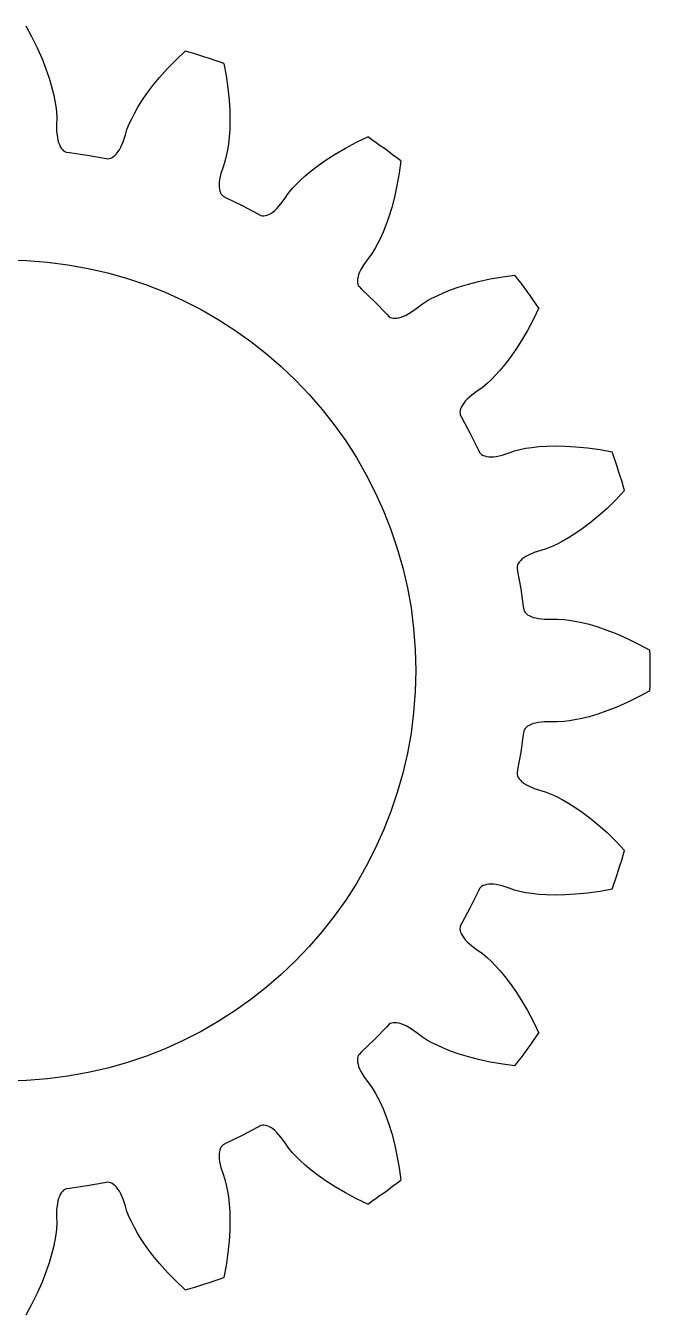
# Model space of a CAD drawing. Extents: x -5.5 to 5.5, y -5.5 to 5.5.
# Drawn here: x 0.17 to 5.5, y -5.5 to 5.5 of the extents above; entities that cross this region are included whole.
import ezdxf

# ---------------------------------------------------------------- set-up
doc = ezdxf.new("R2010")
doc.units = 0

msp = doc.modelspace()

# ---------------------------------------------------------------- linework, layer by layer
msp.add_circle((0, 0), 3.5)
msp.add_circle((0, 0), 3.5)
at = {"layer": 'layer0'}
for p, q in [((0.174, 5.497), (0.223, 5.405)), ((0.223, 5.405), (0.271, 5.308)), ((0.271, 5.308), (0.312, 5.216)), ((1.458, 5.21), (1.534, 5.282)), ((0.312, 5.216), (0.345, 5.131)), ((1.382, 5.132), (1.458, 5.21)), ((1.864, 5.175), (1.883, 5.072)), ((0.345, 5.131), (0.372, 5.052)), ((1.315, 5.057), (1.382, 5.132)), ((1.883, 5.072), (1.898, 4.964)), ((0.372, 5.052), (0.394, 4.98)), ((0.394, 4.98), (0.41, 4.916)), ((1.207, 4.92), (1.258, 4.987)), ((1.258, 4.987), (1.315, 5.057)), ((1.898, 4.964), (1.908, 4.864)), ((0.41, 4.916), (0.422, 4.857)), ((0.422, 4.857), (0.43, 4.808)), ((1.13, 4.802), (1.164, 4.858)), ((1.164, 4.858), (1.207, 4.92)), ((1.908, 4.864), (1.914, 4.774)), ((0.43, 4.808), (0.435, 4.767)), ((0.435, 4.767), (0.439, 4.707)), ((1.077, 4.705), (1.1, 4.75)), ((1.1, 4.75), (1.13, 4.802)), ((1.914, 4.774), (1.915, 4.69)), ((0.439, 4.707), (0.437, 4.66)), ((0.437, 4.66), (0.437, 4.599)), ((1.037, 4.612), (1.059, 4.668)), ((1.059, 4.668), (1.077, 4.705)), ((1.915, 4.69), (1.913, 4.614)), ((0.437, 4.599), (0.443, 4.546)), ((0.443, 4.546), (0.448, 4.523)), ((0.448, 4.523), (0.453, 4.502)), ((0.984, 4.461), (1.005, 4.509)), ((1.005, 4.509), (1.024, 4.567)), ((1.024, 4.567), (1.037, 4.612)), ((1.909, 4.549), (1.902, 4.489)), ((1.913, 4.614), (1.909, 4.549)), ((2.996, 4.504), (3.091, 4.549)), ((0.453, 4.502), (0.46, 4.484)), ((0.46, 4.484), (0.468, 4.467)), ((0.468, 4.467), (0.476, 4.453)), ((0.476, 4.453), (0.486, 4.442)), ((0.486, 4.442), (0.495, 4.432)), ((0.495, 4.432), (0.506, 4.425)), ((0.506, 4.425), (0.517, 4.421)), ((0.517, 4.421), (0.546, 4.416)), ((0.546, 4.416), (0.696, 4.395)), ((0.936, 4.393), (0.948, 4.406)), ((0.948, 4.406), (0.96, 4.422)), ((0.96, 4.422), (0.972, 4.44)), ((0.972, 4.44), (0.984, 4.461)), ((1.887, 4.399), (1.872, 4.341)), ((1.895, 4.439), (1.887, 4.399)), ((1.902, 4.489), (1.895, 4.439)), ((2.737, 4.354), (2.814, 4.403)), ((2.814, 4.403), (2.9, 4.454)), ((2.9, 4.454), (2.996, 4.504)), ((0.696, 4.395), (0.845, 4.369)), ((0.845, 4.369), (0.874, 4.364)), ((0.874, 4.364), (0.886, 4.365)), ((0.886, 4.365), (0.898, 4.368)), ((0.898, 4.368), (0.911, 4.374)), ((0.911, 4.374), (0.923, 4.383)), ((0.923, 4.383), (0.936, 4.393)), ((1.856, 4.296), (1.837, 4.238)), ((1.872, 4.341), (1.856, 4.296)), ((2.609, 4.26), (2.669, 4.306)), ((2.669, 4.306), (2.737, 4.354)), ((3.372, 4.345), (3.358, 4.242)), ((1.826, 4.187), (1.823, 4.163)), ((1.837, 4.238), (1.826, 4.187)), ((2.514, 4.178), (2.558, 4.218)), ((2.558, 4.218), (2.609, 4.26)), ((3.358, 4.242), (3.339, 4.135)), ((1.823, 4.163), (1.822, 4.142)), ((1.822, 4.142), (1.823, 4.122)), ((1.823, 4.122), (1.825, 4.104)), ((1.825, 4.104), (1.829, 4.088)), ((1.829, 4.088), (1.834, 4.074)), ((1.834, 4.074), (1.841, 4.062)), ((2.411, 4.066), (2.45, 4.112)), ((2.45, 4.112), (2.478, 4.142)), ((2.478, 4.142), (2.514, 4.178)), ((3.339, 4.135), (3.318, 4.036)), ((1.841, 4.062), (1.849, 4.052)), ((1.849, 4.052), (1.858, 4.045)), ((1.858, 4.045), (1.884, 4.031)), ((1.884, 4.031), (2.02, 3.965)), ((2.02, 3.965), (2.154, 3.894)), ((2.314, 3.938), (2.349, 3.978)), ((2.349, 3.978), (2.385, 4.027)), ((2.385, 4.027), (2.411, 4.066)), ((3.318, 4.036), (3.295, 3.949)), ((2.154, 3.894), (2.18, 3.88)), ((2.18, 3.88), (2.192, 3.878)), ((2.192, 3.878), (2.204, 3.877)), ((2.204, 3.877), (2.218, 3.879)), ((2.218, 3.879), (2.232, 3.883)), ((2.232, 3.883), (2.247, 3.889)), ((2.247, 3.889), (2.263, 3.898)), ((2.263, 3.898), (2.28, 3.909)), ((2.28, 3.909), (2.297, 3.922)), ((2.297, 3.922), (2.314, 3.938)), ((3.271, 3.869), (3.245, 3.797)), ((3.295, 3.949), (3.271, 3.869)), ((3.245, 3.797), (3.221, 3.737)), ((3.174, 3.637), (3.154, 3.6)), ((3.196, 3.682), (3.174, 3.637)), ((3.221, 3.737), (3.196, 3.682)), ((3.122, 3.55), (3.093, 3.513)), ((3.154, 3.6), (3.122, 3.55)), ((3.031, 3.418), (3.021, 3.396)), ((3.057, 3.463), (3.031, 3.418)), ((3.093, 3.513), (3.057, 3.463)), ((3.004, 3.339), (3.003, 3.323)), ((3.003, 3.323), (3.004, 3.308)), ((3.008, 3.357), (3.004, 3.339)), ((3.004, 3.308), (3.006, 3.295)), ((3.013, 3.376), (3.008, 3.357)), ((3.021, 3.396), (3.013, 3.376)), ((3.949, 3.295), (4.036, 3.318)), ((4.036, 3.318), (4.135, 3.339)), ((4.135, 3.339), (4.242, 3.358)), ((4.242, 3.358), (4.345, 3.372)), ((3.006, 3.295), (3.01, 3.283)), ((3.01, 3.283), (3.017, 3.273)), ((3.017, 3.273), (3.038, 3.252)), ((3.038, 3.252), (3.147, 3.147)), ((3.637, 3.174), (3.682, 3.196)), ((3.682, 3.196), (3.737, 3.221)), ((3.737, 3.221), (3.797, 3.245)), ((3.797, 3.245), (3.869, 3.271)), ((3.869, 3.271), (3.949, 3.295)), ((3.147, 3.147), (3.252, 3.038)), ((3.463, 3.057), (3.513, 3.093)), ((3.513, 3.093), (3.55, 3.122)), ((3.55, 3.122), (3.6, 3.154)), ((3.6, 3.154), (3.637, 3.174)), ((4.549, 3.091), (4.504, 2.996)), ((3.252, 3.038), (3.273, 3.017)), ((3.273, 3.017), (3.283, 3.01)), ((3.283, 3.01), (3.295, 3.006)), ((3.295, 3.006), (3.308, 3.004)), ((3.308, 3.004), (3.323, 3.003)), ((3.323, 3.003), (3.339, 3.004)), ((3.339, 3.004), (3.357, 3.008)), ((3.357, 3.008), (3.376, 3.013)), ((3.376, 3.013), (3.396, 3.021)), ((3.396, 3.021), (3.418, 3.031)), ((3.418, 3.031), (3.463, 3.057)), ((4.504, 2.996), (4.454, 2.9)), ((4.454, 2.9), (4.403, 2.814)), ((4.403, 2.814), (4.354, 2.737)), ((4.306, 2.669), (4.26, 2.609)), ((4.354, 2.737), (4.306, 2.669)), ((4.218, 2.558), (4.178, 2.514)), ((4.26, 2.609), (4.218, 2.558)), ((4.112, 2.45), (4.066, 2.411)), ((4.142, 2.478), (4.112, 2.45)), ((4.178, 2.514), (4.142, 2.478)), ((3.938, 2.314), (3.922, 2.297)), ((3.978, 2.349), (3.938, 2.314)), ((4.027, 2.385), (3.978, 2.349)), ((4.066, 2.411), (4.027, 2.385)), ((3.879, 2.218), (3.877, 2.204)), ((3.877, 2.204), (3.878, 2.192)), ((3.883, 2.232), (3.879, 2.218)), ((3.889, 2.247), (3.883, 2.232)), ((3.898, 2.263), (3.889, 2.247)), ((3.909, 2.28), (3.898, 2.263)), ((3.922, 2.297), (3.909, 2.28)), ((3.878, 2.192), (3.88, 2.18)), ((3.88, 2.18), (3.894, 2.154)), ((3.894, 2.154), (3.965, 2.02)), ((3.965, 2.02), (4.031, 1.884)), ((4.031, 1.884), (4.045, 1.858)), ((4.296, 1.856), (4.341, 1.872)), ((4.341, 1.872), (4.399, 1.887)), ((4.399, 1.887), (4.439, 1.895)), ((4.439, 1.895), (4.489, 1.902)), ((4.489, 1.902), (4.549, 1.909)), ((4.549, 1.909), (4.614, 1.913)), ((4.614, 1.913), (4.69, 1.915)), ((4.69, 1.915), (4.774, 1.914)), ((4.774, 1.914), (4.864, 1.908)), ((4.864, 1.908), (4.964, 1.898)), ((4.964, 1.898), (5.072, 1.883)), ((5.072, 1.883), (5.175, 1.864)), ((4.045, 1.858), (4.052, 1.849)), ((4.052, 1.849), (4.062, 1.841)), ((4.062, 1.841), (4.074, 1.834)), ((4.074, 1.834), (4.088, 1.829)), ((4.088, 1.829), (4.104, 1.825)), ((4.104, 1.825), (4.122, 1.823)), ((4.122, 1.823), (4.142, 1.822)), ((4.142, 1.822), (4.163, 1.823)), ((4.163, 1.823), (4.187, 1.826)), ((4.187, 1.826), (4.238, 1.837)), ((4.238, 1.837), (4.296, 1.856)), ((5.21, 1.458), (5.132, 1.382)), ((5.282, 1.534), (5.21, 1.458)), ((5.132, 1.382), (5.057, 1.315)), ((4.987, 1.258), (4.92, 1.207)), ((5.057, 1.315), (4.987, 1.258)), ((4.75, 1.1), (4.705, 1.077)), ((4.802, 1.13), (4.75, 1.1)), ((4.858, 1.164), (4.802, 1.13)), ((4.92, 1.207), (4.858, 1.164)), ((4.509, 1.005), (4.461, 0.984)), ((4.567, 1.024), (4.509, 1.005)), ((4.612, 1.037), (4.567, 1.024)), ((4.668, 1.059), (4.612, 1.037)), ((4.705, 1.077), (4.668, 1.059)), ((4.365, 0.886), (4.364, 0.874)), ((4.368, 0.898), (4.365, 0.886)), ((4.374, 0.911), (4.368, 0.898)), ((4.383, 0.923), (4.374, 0.911)), ((4.393, 0.936), (4.383, 0.923)), ((4.406, 0.948), (4.393, 0.936)), ((4.422, 0.96), (4.406, 0.948)), ((4.44, 0.972), (4.422, 0.96)), ((4.461, 0.984), (4.44, 0.972)), ((4.364, 0.874), (4.369, 0.845)), ((4.369, 0.845), (4.395, 0.696)), ((4.395, 0.696), (4.416, 0.546)), ((4.416, 0.546), (4.421, 0.517)), ((4.421, 0.517), (4.425, 0.506)), ((4.425, 0.506), (4.432, 0.495)), ((4.432, 0.495), (4.442, 0.486)), ((4.442, 0.486), (4.453, 0.476)), ((4.453, 0.476), (4.467, 0.468)), ((4.467, 0.468), (4.484, 0.46)), ((4.484, 0.46), (4.502, 0.453)), ((4.502, 0.453), (4.523, 0.448)), ((4.523, 0.448), (4.546, 0.443)), ((4.546, 0.443), (4.599, 0.437)), ((4.599, 0.437), (4.66, 0.437)), ((4.66, 0.437), (4.707, 0.439)), ((4.707, 0.439), (4.767, 0.435)), ((4.767, 0.435), (4.808, 0.43)), ((4.808, 0.43), (4.857, 0.422)), ((4.857, 0.422), (4.916, 0.41)), ((4.916, 0.41), (4.98, 0.394)), ((4.98, 0.394), (5.052, 0.372)), ((5.052, 0.372), (5.131, 0.345)), ((5.131, 0.345), (5.216, 0.312)), ((5.216, 0.312), (5.308, 0.271)), ((5.308, 0.271), (5.405, 0.223)), ((5.405, 0.223), (5.497, 0.174)), ((5.497, -0.174), (5.405, -0.223)), ((5.216, -0.312), (5.131, -0.345)), ((5.308, -0.271), (5.216, -0.312)), ((5.405, -0.223), (5.308, -0.271)), ((4.599, -0.437), (4.546, -0.443)), ((4.66, -0.437), (4.599, -0.437)), ((4.707, -0.439), (4.66, -0.437)), ((4.767, -0.435), (4.707, -0.439)), ((4.808, -0.43), (4.767, -0.435)), ((4.857, -0.422), (4.808, -0.43)), ((4.916, -0.41), (4.857, -0.422)), ((4.98, -0.394), (4.916, -0.41)), ((5.052, -0.372), (4.98, -0.394)), ((5.131, -0.345), (5.052, -0.372)), ((4.416, -0.546), (4.395, -0.696)), ((4.421, -0.517), (4.416, -0.546)), ((4.425, -0.506), (4.421, -0.517)), ((4.432, -0.495), (4.425, -0.506)), ((4.442, -0.486), (4.432, -0.495)), ((4.453, -0.476), (4.442, -0.486)), ((4.467, -0.468), (4.453, -0.476)), ((4.484, -0.46), (4.467, -0.468)), ((4.502, -0.453), (4.484, -0.46)), ((4.523, -0.448), (4.502, -0.453)), ((4.546, -0.443), (4.523, -0.448)), ((4.395, -0.696), (4.369, -0.845)), ((4.369, -0.845), (4.364, -0.874)), ((4.364, -0.874), (4.365, -0.886)), ((4.365, -0.886), (4.368, -0.898)), ((4.368, -0.898), (4.374, -0.911)), ((4.374, -0.911), (4.383, -0.923)), ((4.383, -0.923), (4.393, -0.936)), ((4.393, -0.936), (4.406, -0.948)), ((4.406, -0.948), (4.422, -0.96)), ((4.422, -0.96), (4.44, -0.972)), ((4.44, -0.972), (4.461, -0.984)), ((4.461, -0.984), (4.509, -1.005)), ((4.509, -1.005), (4.567, -1.024)), ((4.567, -1.024), (4.612, -1.037)), ((4.612, -1.037), (4.668, -1.059)), ((4.668, -1.059), (4.705, -1.077)), ((4.705, -1.077), (4.75, -1.1)), ((4.75, -1.1), (4.802, -1.13)), ((4.802, -1.13), (4.858, -1.164)), ((4.858, -1.164), (4.92, -1.207)), ((4.92, -1.207), (4.987, -1.258)), ((4.987, -1.258), (5.057, -1.315)), ((5.057, -1.315), (5.132, -1.382)), ((5.132, -1.382), (5.21, -1.458)), ((5.21, -1.458), (5.282, -1.534)), ((4.045, -1.858), (4.031, -1.884)), ((4.052, -1.849), (4.045, -1.858)), ((4.062, -1.841), (4.052, -1.849)), ((4.074, -1.834), (4.062, -1.841)), ((4.088, -1.829), (4.074, -1.834)), ((4.104, -1.825), (4.088, -1.829)), ((4.122, -1.823), (4.104, -1.825)), ((4.142, -1.822), (4.122, -1.823)), ((4.163, -1.823), (4.142, -1.822)), ((4.187, -1.826), (4.163, -1.823)), ((4.238, -1.837), (4.187, -1.826)), ((4.296, -1.856), (4.238, -1.837)), ((4.341, -1.872), (4.296, -1.856)), ((5.175, -1.864), (5.072, -1.883)), ((4.031, -1.884), (3.965, -2.02)), ((4.399, -1.887), (4.341, -1.872)), ((4.439, -1.895), (4.399, -1.887)), ((4.489, -1.902), (4.439, -1.895)), ((4.549, -1.909), (4.489, -1.902)), ((4.614, -1.913), (4.549, -1.909)), ((4.69, -1.915), (4.614, -1.913)), ((4.774, -1.914), (4.69, -1.915)), ((4.864, -1.908), (4.774, -1.914)), ((4.964, -1.898), (4.864, -1.908)), ((5.072, -1.883), (4.964, -1.898)), ((3.965, -2.02), (3.894, -2.154)), ((3.878, -2.192), (3.877, -2.204)), ((3.88, -2.18), (3.878, -2.192)), ((3.894, -2.154), (3.88, -2.18)), ((3.877, -2.204), (3.879, -2.218)), ((3.879, -2.218), (3.883, -2.232)), ((3.883, -2.232), (3.889, -2.247)), ((3.889, -2.247), (3.898, -2.263)), ((3.898, -2.263), (3.909, -2.28)), ((3.909, -2.28), (3.922, -2.297)), ((3.922, -2.297), (3.938, -2.314)), ((3.938, -2.314), (3.978, -2.349)), ((3.978, -2.349), (4.027, -2.385)), ((4.027, -2.385), (4.066, -2.411)), ((4.066, -2.411), (4.112, -2.45)), ((4.112, -2.45), (4.142, -2.478)), ((4.142, -2.478), (4.178, -2.514)), ((4.178, -2.514), (4.218, -2.558)), ((4.218, -2.558), (4.26, -2.609)), ((4.26, -2.609), (4.306, -2.669)), ((4.306, -2.669), (4.354, -2.737)), ((4.354, -2.737), (4.403, -2.814)), ((4.403, -2.814), (4.454, -2.9)), ((4.454, -2.9), (4.504, -2.996)), ((3.252, -3.038), (3.147, -3.147)), ((3.273, -3.017), (3.252, -3.038)), ((3.283, -3.01), (3.273, -3.017)), ((3.295, -3.006), (3.283, -3.01)), ((3.308, -3.004), (3.295, -3.006)), ((3.323, -3.003), (3.308, -3.004)), ((3.339, -3.004), (3.323, -3.003)), ((3.357, -3.008), (3.339, -3.004)), ((3.376, -3.013), (3.357, -3.008)), ((3.396, -3.021), (3.376, -3.013)), ((3.418, -3.031), (3.396, -3.021)), ((3.463, -3.057), (3.418, -3.031)), ((3.513, -3.093), (3.463, -3.057)), ((4.504, -2.996), (4.549, -3.091)), ((3.147, -3.147), (3.038, -3.252)), ((3.55, -3.122), (3.513, -3.093)), ((3.6, -3.154), (3.55, -3.122)), ((3.637, -3.174), (3.6, -3.154)), ((3.682, -3.196), (3.637, -3.174)), ((3.006, -3.295), (3.004, -3.308)), ((3.01, -3.283), (3.006, -3.295)), ((3.017, -3.273), (3.01, -3.283)), ((3.038, -3.252), (3.017, -3.273)), ((3.737, -3.221), (3.682, -3.196)), ((3.797, -3.245), (3.737, -3.221)), ((3.869, -3.271), (3.797, -3.245)), ((3.949, -3.295), (3.869, -3.271)), ((4.036, -3.318), (3.949, -3.295)), ((3.004, -3.308), (3.003, -3.323)), ((3.003, -3.323), (3.004, -3.339)), ((3.004, -3.339), (3.008, -3.357)), ((3.008, -3.357), (3.013, -3.376)), ((3.013, -3.376), (3.021, -3.396)), ((3.021, -3.396), (3.031, -3.418)), ((4.135, -3.339), (4.036, -3.318)), ((4.242, -3.358), (4.135, -3.339)), ((4.345, -3.372), (4.242, -3.358)), ((3.031, -3.418), (3.057, -3.463)), ((3.057, -3.463), (3.093, -3.513)), ((3.093, -3.513), (3.122, -3.55)), ((3.122, -3.55), (3.154, -3.6)), ((3.154, -3.6), (3.174, -3.637)), ((3.174, -3.637), (3.196, -3.682)), ((3.196, -3.682), (3.221, -3.737)), ((3.221, -3.737), (3.245, -3.797)), ((3.245, -3.797), (3.271, -3.869)), ((2.154, -3.894), (2.02, -3.965)), ((2.18, -3.88), (2.154, -3.894)), ((2.192, -3.878), (2.18, -3.88)), ((2.204, -3.877), (2.192, -3.878)), ((2.218, -3.879), (2.204, -3.877)), ((2.232, -3.883), (2.218, -3.879)), ((2.247, -3.889), (2.232, -3.883)), ((2.263, -3.898), (2.247, -3.889)), ((2.28, -3.909), (2.263, -3.898)), ((2.297, -3.922), (2.28, -3.909)), ((2.314, -3.938), (2.297, -3.922)), ((2.349, -3.978), (2.314, -3.938)), ((3.271, -3.869), (3.295, -3.949)), ((3.295, -3.949), (3.318, -4.036)), ((1.841, -4.062), (1.834, -4.074)), ((1.849, -4.052), (1.841, -4.062)), ((1.858, -4.045), (1.849, -4.052)), ((1.884, -4.031), (1.858, -4.045)), ((2.02, -3.965), (1.884, -4.031)), ((2.385, -4.027), (2.349, -3.978)), ((2.411, -4.066), (2.385, -4.027)), ((2.45, -4.112), (2.411, -4.066)), ((3.318, -4.036), (3.339, -4.135)), ((1.823, -4.122), (1.822, -4.142)), ((1.822, -4.142), (1.823, -4.163)), ((1.825, -4.104), (1.823, -4.122)), ((1.823, -4.163), (1.826, -4.187)), ((1.829, -4.088), (1.825, -4.104)), ((1.834, -4.074), (1.829, -4.088)), ((2.478, -4.142), (2.45, -4.112)), ((2.514, -4.178), (2.478, -4.142)), ((2.558, -4.218), (2.514, -4.178)), ((3.339, -4.135), (3.358, -4.242)), ((1.826, -4.187), (1.837, -4.238)), ((1.837, -4.238), (1.856, -4.296)), ((2.609, -4.26), (2.558, -4.218)), ((2.669, -4.306), (2.609, -4.26)), ((3.358, -4.242), (3.372, -4.345)), ((0.696, -4.395), (0.546, -4.416)), ((0.845, -4.369), (0.696, -4.395)), ((0.874, -4.364), (0.845, -4.369)), ((0.886, -4.365), (0.874, -4.364)), ((0.898, -4.368), (0.886, -4.365)), ((0.911, -4.374), (0.898, -4.368)), ((0.923, -4.383), (0.911, -4.374)), ((0.936, -4.393), (0.923, -4.383)), ((0.948, -4.406), (0.936, -4.393)), ((1.856, -4.296), (1.872, -4.341)), ((1.872, -4.341), (1.887, -4.399)), ((2.737, -4.354), (2.669, -4.306)), ((2.814, -4.403), (2.737, -4.354)), ((0.453, -4.502), (0.448, -4.523)), ((0.46, -4.484), (0.453, -4.502)), ((0.468, -4.467), (0.46, -4.484)), ((0.476, -4.453), (0.468, -4.467)), ((0.486, -4.442), (0.476, -4.453)), ((0.495, -4.432), (0.486, -4.442)), ((0.506, -4.425), (0.495, -4.432)), ((0.517, -4.421), (0.506, -4.425)), ((0.546, -4.416), (0.517, -4.421)), ((0.96, -4.422), (0.948, -4.406)), ((0.972, -4.44), (0.96, -4.422)), ((0.984, -4.461), (0.972, -4.44)), ((1.005, -4.509), (0.984, -4.461)), ((1.887, -4.399), (1.895, -4.439)), ((1.895, -4.439), (1.902, -4.489)), ((1.902, -4.489), (1.909, -4.549)), ((2.9, -4.454), (2.814, -4.403)), ((2.996, -4.504), (2.9, -4.454)), ((3.091, -4.549), (2.996, -4.504)), ((0.443, -4.546), (0.437, -4.599)), ((0.437, -4.599), (0.437, -4.66)), ((0.448, -4.523), (0.443, -4.546)), ((1.024, -4.567), (1.005, -4.509)), ((1.037, -4.612), (1.024, -4.567)), ((1.059, -4.668), (1.037, -4.612)), ((1.909, -4.549), (1.913, -4.614)), ((1.913, -4.614), (1.915, -4.69)), ((0.439, -4.707), (0.435, -4.767)), ((0.437, -4.66), (0.439, -4.707)), ((1.077, -4.705), (1.059, -4.668)), ((1.1, -4.75), (1.077, -4.705)), ((1.915, -4.69), (1.914, -4.774)), ((0.43, -4.808), (0.422, -4.857)), ((0.435, -4.767), (0.43, -4.808)), ((1.13, -4.802), (1.1, -4.75)), ((1.164, -4.858), (1.13, -4.802)), ((1.914, -4.774), (1.908, -4.864)), ((0.41, -4.916), (0.394, -4.98)), ((0.422, -4.857), (0.41, -4.916)), ((1.207, -4.92), (1.164, -4.858)), ((1.258, -4.987), (1.207, -4.92)), ((1.908, -4.864), (1.898, -4.964)), ((0.372, -5.052), (0.345, -5.131)), ((0.394, -4.98), (0.372, -5.052)), ((1.315, -5.057), (1.258, -4.987)), ((1.382, -5.132), (1.315, -5.057)), ((1.898, -4.964), (1.883, -5.072)), ((0.345, -5.131), (0.312, -5.216)), ((1.458, -5.21), (1.382, -5.132)), ((1.883, -5.072), (1.864, -5.175)), ((0.312, -5.216), (0.271, -5.308)), ((1.534, -5.282), (1.458, -5.21)), ((0.271, -5.308), (0.223, -5.405)), ((0.223, -5.405), (0.174, -5.497))]:
    msp.add_line(p, q, dxfattribs=at)
for start, end in [(70.191, 73.809), (52.191, 55.809), (34.191, 37.809), (16.191, 19.809), (358.191, 361.809), (340.191, 343.809), (322.191, 325.809), (304.191, 307.809), (286.191, 289.809)]:
    msp.add_arc((0, 0), 5.5, start, end, dxfattribs=at)
at = {"layer": 'layer1'}
for p, q in [((0.174, 5.497), (0.223, 5.405)), ((0.223, 5.405), (0.271, 5.308)), ((0.271, 5.308), (0.312, 5.216)), ((1.458, 5.21), (1.534, 5.282)), ((0.312, 5.216), (0.345, 5.131)), ((1.382, 5.132), (1.458, 5.21)), ((1.864, 5.175), (1.883, 5.072)), ((0.345, 5.131), (0.372, 5.052)), ((1.315, 5.057), (1.382, 5.132)), ((1.883, 5.072), (1.898, 4.964)), ((0.372, 5.052), (0.394, 4.98)), ((0.394, 4.98), (0.41, 4.916)), ((1.207, 4.92), (1.258, 4.987)), ((1.258, 4.987), (1.315, 5.057)), ((1.898, 4.964), (1.908, 4.864)), ((0.41, 4.916), (0.422, 4.857)), ((0.422, 4.857), (0.43, 4.808)), ((1.13, 4.802), (1.164, 4.858)), ((1.164, 4.858), (1.207, 4.92)), ((1.908, 4.864), (1.914, 4.774)), ((0.43, 4.808), (0.435, 4.767)), ((0.435, 4.767), (0.439, 4.707)), ((1.077, 4.705), (1.1, 4.75)), ((1.1, 4.75), (1.13, 4.802)), ((1.914, 4.774), (1.915, 4.69)), ((0.439, 4.707), (0.437, 4.66)), ((0.437, 4.66), (0.437, 4.599)), ((1.037, 4.612), (1.059, 4.668)), ((1.059, 4.668), (1.077, 4.705)), ((1.915, 4.69), (1.913, 4.614)), ((0.437, 4.599), (0.443, 4.546)), ((0.443, 4.546), (0.448, 4.523)), ((0.448, 4.523), (0.453, 4.502)), ((0.984, 4.461), (1.005, 4.509)), ((1.005, 4.509), (1.024, 4.567)), ((1.024, 4.567), (1.037, 4.612)), ((1.909, 4.549), (1.902, 4.489)), ((1.913, 4.614), (1.909, 4.549)), ((2.996, 4.504), (3.091, 4.549)), ((0.453, 4.502), (0.46, 4.484)), ((0.46, 4.484), (0.468, 4.467)), ((0.468, 4.467), (0.476, 4.453)), ((0.476, 4.453), (0.486, 4.442)), ((0.486, 4.442), (0.495, 4.432)), ((0.495, 4.432), (0.506, 4.425)), ((0.506, 4.425), (0.517, 4.421)), ((0.517, 4.421), (0.546, 4.416)), ((0.546, 4.416), (0.696, 4.395)), ((0.936, 4.393), (0.948, 4.406)), ((0.948, 4.406), (0.96, 4.422)), ((0.96, 4.422), (0.972, 4.44)), ((0.972, 4.44), (0.984, 4.461)), ((1.887, 4.399), (1.872, 4.341)), ((1.895, 4.439), (1.887, 4.399)), ((1.902, 4.489), (1.895, 4.439)), ((2.737, 4.354), (2.814, 4.403)), ((2.814, 4.403), (2.9, 4.454)), ((2.9, 4.454), (2.996, 4.504)), ((0.696, 4.395), (0.845, 4.369)), ((0.845, 4.369), (0.874, 4.364)), ((0.874, 4.364), (0.886, 4.365)), ((0.886, 4.365), (0.898, 4.368)), ((0.898, 4.368), (0.911, 4.374)), ((0.911, 4.374), (0.923, 4.383)), ((0.923, 4.383), (0.936, 4.393)), ((1.856, 4.296), (1.837, 4.238)), ((1.872, 4.341), (1.856, 4.296)), ((2.609, 4.26), (2.669, 4.306)), ((2.669, 4.306), (2.737, 4.354)), ((3.372, 4.345), (3.358, 4.242)), ((1.826, 4.187), (1.823, 4.163)), ((1.837, 4.238), (1.826, 4.187)), ((2.514, 4.178), (2.558, 4.218)), ((2.558, 4.218), (2.609, 4.26)), ((3.358, 4.242), (3.339, 4.135)), ((1.823, 4.163), (1.822, 4.142)), ((1.822, 4.142), (1.823, 4.122)), ((1.823, 4.122), (1.825, 4.104)), ((1.825, 4.104), (1.829, 4.088)), ((1.829, 4.088), (1.834, 4.074)), ((1.834, 4.074), (1.841, 4.062)), ((2.411, 4.066), (2.45, 4.112)), ((2.45, 4.112), (2.478, 4.142)), ((2.478, 4.142), (2.514, 4.178)), ((3.339, 4.135), (3.318, 4.036)), ((1.841, 4.062), (1.849, 4.052)), ((1.849, 4.052), (1.858, 4.045)), ((1.858, 4.045), (1.884, 4.031)), ((1.884, 4.031), (2.02, 3.965)), ((2.02, 3.965), (2.154, 3.894)), ((2.314, 3.938), (2.349, 3.978)), ((2.349, 3.978), (2.385, 4.027)), ((2.385, 4.027), (2.411, 4.066)), ((3.318, 4.036), (3.295, 3.949)), ((2.154, 3.894), (2.18, 3.88)), ((2.18, 3.88), (2.192, 3.878)), ((2.192, 3.878), (2.204, 3.877)), ((2.204, 3.877), (2.218, 3.879)), ((2.218, 3.879), (2.232, 3.883)), ((2.232, 3.883), (2.247, 3.889)), ((2.247, 3.889), (2.263, 3.898)), ((2.263, 3.898), (2.28, 3.909)), ((2.28, 3.909), (2.297, 3.922)), ((2.297, 3.922), (2.314, 3.938)), ((3.271, 3.869), (3.245, 3.797)), ((3.295, 3.949), (3.271, 3.869)), ((3.245, 3.797), (3.221, 3.737)), ((3.174, 3.637), (3.154, 3.6)), ((3.196, 3.682), (3.174, 3.637)), ((3.221, 3.737), (3.196, 3.682)), ((3.122, 3.55), (3.093, 3.513)), ((3.154, 3.6), (3.122, 3.55)), ((3.031, 3.418), (3.021, 3.396)), ((3.057, 3.463), (3.031, 3.418)), ((3.093, 3.513), (3.057, 3.463)), ((3.004, 3.339), (3.003, 3.323)), ((3.003, 3.323), (3.004, 3.308)), ((3.008, 3.357), (3.004, 3.339)), ((3.004, 3.308), (3.006, 3.295)), ((3.013, 3.376), (3.008, 3.357)), ((3.021, 3.396), (3.013, 3.376)), ((3.949, 3.295), (4.036, 3.318)), ((4.036, 3.318), (4.135, 3.339)), ((4.135, 3.339), (4.242, 3.358)), ((4.242, 3.358), (4.345, 3.372)), ((3.006, 3.295), (3.01, 3.283)), ((3.01, 3.283), (3.017, 3.273)), ((3.017, 3.273), (3.038, 3.252)), ((3.038, 3.252), (3.147, 3.147)), ((3.637, 3.174), (3.682, 3.196)), ((3.682, 3.196), (3.737, 3.221)), ((3.737, 3.221), (3.797, 3.245)), ((3.797, 3.245), (3.869, 3.271)), ((3.869, 3.271), (3.949, 3.295)), ((3.147, 3.147), (3.252, 3.038)), ((3.463, 3.057), (3.513, 3.093)), ((3.513, 3.093), (3.55, 3.122)), ((3.55, 3.122), (3.6, 3.154)), ((3.6, 3.154), (3.637, 3.174)), ((4.549, 3.091), (4.504, 2.996)), ((3.252, 3.038), (3.273, 3.017)), ((3.273, 3.017), (3.283, 3.01)), ((3.283, 3.01), (3.295, 3.006)), ((3.295, 3.006), (3.308, 3.004)), ((3.308, 3.004), (3.323, 3.003)), ((3.323, 3.003), (3.339, 3.004)), ((3.339, 3.004), (3.357, 3.008)), ((3.357, 3.008), (3.376, 3.013)), ((3.376, 3.013), (3.396, 3.021)), ((3.396, 3.021), (3.418, 3.031)), ((3.418, 3.031), (3.463, 3.057)), ((4.504, 2.996), (4.454, 2.9)), ((4.454, 2.9), (4.403, 2.814)), ((4.403, 2.814), (4.354, 2.737)), ((4.306, 2.669), (4.26, 2.609)), ((4.354, 2.737), (4.306, 2.669)), ((4.218, 2.558), (4.178, 2.514)), ((4.26, 2.609), (4.218, 2.558)), ((4.112, 2.45), (4.066, 2.411)), ((4.142, 2.478), (4.112, 2.45)), ((4.178, 2.514), (4.142, 2.478)), ((3.938, 2.314), (3.922, 2.297)), ((3.978, 2.349), (3.938, 2.314)), ((4.027, 2.385), (3.978, 2.349)), ((4.066, 2.411), (4.027, 2.385)), ((3.879, 2.218), (3.877, 2.204)), ((3.877, 2.204), (3.878, 2.192)), ((3.883, 2.232), (3.879, 2.218)), ((3.889, 2.247), (3.883, 2.232)), ((3.898, 2.263), (3.889, 2.247)), ((3.909, 2.28), (3.898, 2.263)), ((3.922, 2.297), (3.909, 2.28)), ((3.878, 2.192), (3.88, 2.18)), ((3.88, 2.18), (3.894, 2.154)), ((3.894, 2.154), (3.965, 2.02)), ((3.965, 2.02), (4.031, 1.884)), ((4.031, 1.884), (4.045, 1.858)), ((4.296, 1.856), (4.341, 1.872)), ((4.341, 1.872), (4.399, 1.887)), ((4.399, 1.887), (4.439, 1.895)), ((4.439, 1.895), (4.489, 1.902)), ((4.489, 1.902), (4.549, 1.909)), ((4.549, 1.909), (4.614, 1.913)), ((4.614, 1.913), (4.69, 1.915)), ((4.69, 1.915), (4.774, 1.914)), ((4.774, 1.914), (4.864, 1.908)), ((4.864, 1.908), (4.964, 1.898)), ((4.964, 1.898), (5.072, 1.883)), ((5.072, 1.883), (5.175, 1.864)), ((4.045, 1.858), (4.052, 1.849)), ((4.052, 1.849), (4.062, 1.841)), ((4.062, 1.841), (4.074, 1.834)), ((4.074, 1.834), (4.088, 1.829)), ((4.088, 1.829), (4.104, 1.825)), ((4.104, 1.825), (4.122, 1.823)), ((4.122, 1.823), (4.142, 1.822)), ((4.142, 1.822), (4.163, 1.823)), ((4.163, 1.823), (4.187, 1.826)), ((4.187, 1.826), (4.238, 1.837)), ((4.238, 1.837), (4.296, 1.856)), ((5.21, 1.458), (5.132, 1.382)), ((5.282, 1.534), (5.21, 1.458)), ((5.132, 1.382), (5.057, 1.315)), ((4.987, 1.258), (4.92, 1.207)), ((5.057, 1.315), (4.987, 1.258)), ((4.75, 1.1), (4.705, 1.077)), ((4.802, 1.13), (4.75, 1.1)), ((4.858, 1.164), (4.802, 1.13)), ((4.92, 1.207), (4.858, 1.164)), ((4.509, 1.005), (4.461, 0.984)), ((4.567, 1.024), (4.509, 1.005)), ((4.612, 1.037), (4.567, 1.024)), ((4.668, 1.059), (4.612, 1.037)), ((4.705, 1.077), (4.668, 1.059)), ((4.365, 0.886), (4.364, 0.874)), ((4.368, 0.898), (4.365, 0.886)), ((4.374, 0.911), (4.368, 0.898)), ((4.383, 0.923), (4.374, 0.911)), ((4.393, 0.936), (4.383, 0.923)), ((4.406, 0.948), (4.393, 0.936)), ((4.422, 0.96), (4.406, 0.948)), ((4.44, 0.972), (4.422, 0.96)), ((4.461, 0.984), (4.44, 0.972)), ((4.364, 0.874), (4.369, 0.845)), ((4.369, 0.845), (4.395, 0.696)), ((4.395, 0.696), (4.416, 0.546)), ((4.416, 0.546), (4.421, 0.517)), ((4.421, 0.517), (4.425, 0.506)), ((4.425, 0.506), (4.432, 0.495)), ((4.432, 0.495), (4.442, 0.486)), ((4.442, 0.486), (4.453, 0.476)), ((4.453, 0.476), (4.467, 0.468)), ((4.467, 0.468), (4.484, 0.46)), ((4.484, 0.46), (4.502, 0.453)), ((4.502, 0.453), (4.523, 0.448)), ((4.523, 0.448), (4.546, 0.443)), ((4.546, 0.443), (4.599, 0.437)), ((4.599, 0.437), (4.66, 0.437)), ((4.66, 0.437), (4.707, 0.439)), ((4.707, 0.439), (4.767, 0.435)), ((4.767, 0.435), (4.808, 0.43)), ((4.808, 0.43), (4.857, 0.422)), ((4.857, 0.422), (4.916, 0.41)), ((4.916, 0.41), (4.98, 0.394)), ((4.98, 0.394), (5.052, 0.372)), ((5.052, 0.372), (5.131, 0.345)), ((5.131, 0.345), (5.216, 0.312)), ((5.216, 0.312), (5.308, 0.271)), ((5.308, 0.271), (5.405, 0.223)), ((5.405, 0.223), (5.497, 0.174)), ((5.497, -0.174), (5.405, -0.223)), ((5.216, -0.312), (5.131, -0.345)), ((5.308, -0.271), (5.216, -0.312)), ((5.405, -0.223), (5.308, -0.271)), ((4.599, -0.437), (4.546, -0.443)), ((4.66, -0.437), (4.599, -0.437)), ((4.707, -0.439), (4.66, -0.437)), ((4.767, -0.435), (4.707, -0.439)), ((4.808, -0.43), (4.767, -0.435)), ((4.857, -0.422), (4.808, -0.43)), ((4.916, -0.41), (4.857, -0.422)), ((4.98, -0.394), (4.916, -0.41)), ((5.052, -0.372), (4.98, -0.394)), ((5.131, -0.345), (5.052, -0.372)), ((4.416, -0.546), (4.395, -0.696)), ((4.421, -0.517), (4.416, -0.546)), ((4.425, -0.506), (4.421, -0.517)), ((4.432, -0.495), (4.425, -0.506)), ((4.442, -0.486), (4.432, -0.495)), ((4.453, -0.476), (4.442, -0.486)), ((4.467, -0.468), (4.453, -0.476)), ((4.484, -0.46), (4.467, -0.468)), ((4.502, -0.453), (4.484, -0.46)), ((4.523, -0.448), (4.502, -0.453)), ((4.546, -0.443), (4.523, -0.448)), ((4.395, -0.696), (4.369, -0.845)), ((4.369, -0.845), (4.364, -0.874)), ((4.364, -0.874), (4.365, -0.886)), ((4.365, -0.886), (4.368, -0.898)), ((4.368, -0.898), (4.374, -0.911)), ((4.374, -0.911), (4.383, -0.923)), ((4.383, -0.923), (4.393, -0.936)), ((4.393, -0.936), (4.406, -0.948)), ((4.406, -0.948), (4.422, -0.96)), ((4.422, -0.96), (4.44, -0.972)), ((4.44, -0.972), (4.461, -0.984)), ((4.461, -0.984), (4.509, -1.005)), ((4.509, -1.005), (4.567, -1.024)), ((4.567, -1.024), (4.612, -1.037)), ((4.612, -1.037), (4.668, -1.059)), ((4.668, -1.059), (4.705, -1.077)), ((4.705, -1.077), (4.75, -1.1)), ((4.75, -1.1), (4.802, -1.13)), ((4.802, -1.13), (4.858, -1.164)), ((4.858, -1.164), (4.92, -1.207)), ((4.92, -1.207), (4.987, -1.258)), ((4.987, -1.258), (5.057, -1.315)), ((5.057, -1.315), (5.132, -1.382)), ((5.132, -1.382), (5.21, -1.458)), ((5.21, -1.458), (5.282, -1.534)), ((4.045, -1.858), (4.031, -1.884)), ((4.052, -1.849), (4.045, -1.858)), ((4.062, -1.841), (4.052, -1.849)), ((4.074, -1.834), (4.062, -1.841)), ((4.088, -1.829), (4.074, -1.834)), ((4.104, -1.825), (4.088, -1.829)), ((4.122, -1.823), (4.104, -1.825)), ((4.142, -1.822), (4.122, -1.823)), ((4.163, -1.823), (4.142, -1.822)), ((4.187, -1.826), (4.163, -1.823)), ((4.238, -1.837), (4.187, -1.826)), ((4.296, -1.856), (4.238, -1.837)), ((4.341, -1.872), (4.296, -1.856)), ((5.175, -1.864), (5.072, -1.883)), ((4.031, -1.884), (3.965, -2.02)), ((4.399, -1.887), (4.341, -1.872)), ((4.439, -1.895), (4.399, -1.887)), ((4.489, -1.902), (4.439, -1.895)), ((4.549, -1.909), (4.489, -1.902)), ((4.614, -1.913), (4.549, -1.909)), ((4.69, -1.915), (4.614, -1.913)), ((4.774, -1.914), (4.69, -1.915)), ((4.864, -1.908), (4.774, -1.914)), ((4.964, -1.898), (4.864, -1.908)), ((5.072, -1.883), (4.964, -1.898)), ((3.965, -2.02), (3.894, -2.154)), ((3.878, -2.192), (3.877, -2.204)), ((3.88, -2.18), (3.878, -2.192)), ((3.894, -2.154), (3.88, -2.18)), ((3.877, -2.204), (3.879, -2.218)), ((3.879, -2.218), (3.883, -2.232)), ((3.883, -2.232), (3.889, -2.247)), ((3.889, -2.247), (3.898, -2.263)), ((3.898, -2.263), (3.909, -2.28)), ((3.909, -2.28), (3.922, -2.297)), ((3.922, -2.297), (3.938, -2.314)), ((3.938, -2.314), (3.978, -2.349)), ((3.978, -2.349), (4.027, -2.385)), ((4.027, -2.385), (4.066, -2.411)), ((4.066, -2.411), (4.112, -2.45)), ((4.112, -2.45), (4.142, -2.478)), ((4.142, -2.478), (4.178, -2.514)), ((4.178, -2.514), (4.218, -2.558)), ((4.218, -2.558), (4.26, -2.609)), ((4.26, -2.609), (4.306, -2.669)), ((4.306, -2.669), (4.354, -2.737)), ((4.354, -2.737), (4.403, -2.814)), ((4.403, -2.814), (4.454, -2.9)), ((4.454, -2.9), (4.504, -2.996)), ((3.252, -3.038), (3.147, -3.147)), ((3.273, -3.017), (3.252, -3.038)), ((3.283, -3.01), (3.273, -3.017)), ((3.295, -3.006), (3.283, -3.01)), ((3.308, -3.004), (3.295, -3.006)), ((3.323, -3.003), (3.308, -3.004)), ((3.339, -3.004), (3.323, -3.003)), ((3.357, -3.008), (3.339, -3.004)), ((3.376, -3.013), (3.357, -3.008)), ((3.396, -3.021), (3.376, -3.013)), ((3.418, -3.031), (3.396, -3.021)), ((3.463, -3.057), (3.418, -3.031)), ((3.513, -3.093), (3.463, -3.057)), ((4.504, -2.996), (4.549, -3.091)), ((3.147, -3.147), (3.038, -3.252)), ((3.55, -3.122), (3.513, -3.093)), ((3.6, -3.154), (3.55, -3.122)), ((3.637, -3.174), (3.6, -3.154)), ((3.682, -3.196), (3.637, -3.174)), ((3.006, -3.295), (3.004, -3.308)), ((3.01, -3.283), (3.006, -3.295)), ((3.017, -3.273), (3.01, -3.283)), ((3.038, -3.252), (3.017, -3.273)), ((3.737, -3.221), (3.682, -3.196)), ((3.797, -3.245), (3.737, -3.221)), ((3.869, -3.271), (3.797, -3.245)), ((3.949, -3.295), (3.869, -3.271)), ((4.036, -3.318), (3.949, -3.295)), ((3.004, -3.308), (3.003, -3.323)), ((3.003, -3.323), (3.004, -3.339)), ((3.004, -3.339), (3.008, -3.357)), ((3.008, -3.357), (3.013, -3.376)), ((3.013, -3.376), (3.021, -3.396)), ((3.021, -3.396), (3.031, -3.418)), ((4.135, -3.339), (4.036, -3.318)), ((4.242, -3.358), (4.135, -3.339)), ((4.345, -3.372), (4.242, -3.358)), ((3.031, -3.418), (3.057, -3.463)), ((3.057, -3.463), (3.093, -3.513)), ((3.093, -3.513), (3.122, -3.55)), ((3.122, -3.55), (3.154, -3.6)), ((3.154, -3.6), (3.174, -3.637)), ((3.174, -3.637), (3.196, -3.682)), ((3.196, -3.682), (3.221, -3.737)), ((3.221, -3.737), (3.245, -3.797)), ((3.245, -3.797), (3.271, -3.869)), ((2.154, -3.894), (2.02, -3.965)), ((2.18, -3.88), (2.154, -3.894)), ((2.192, -3.878), (2.18, -3.88)), ((2.204, -3.877), (2.192, -3.878)), ((2.218, -3.879), (2.204, -3.877)), ((2.232, -3.883), (2.218, -3.879)), ((2.247, -3.889), (2.232, -3.883)), ((2.263, -3.898), (2.247, -3.889)), ((2.28, -3.909), (2.263, -3.898)), ((2.297, -3.922), (2.28, -3.909)), ((2.314, -3.938), (2.297, -3.922)), ((2.349, -3.978), (2.314, -3.938)), ((3.271, -3.869), (3.295, -3.949)), ((3.295, -3.949), (3.318, -4.036)), ((1.841, -4.062), (1.834, -4.074)), ((1.849, -4.052), (1.841, -4.062)), ((1.858, -4.045), (1.849, -4.052)), ((1.884, -4.031), (1.858, -4.045)), ((2.02, -3.965), (1.884, -4.031)), ((2.385, -4.027), (2.349, -3.978)), ((2.411, -4.066), (2.385, -4.027)), ((2.45, -4.112), (2.411, -4.066)), ((3.318, -4.036), (3.339, -4.135)), ((1.823, -4.122), (1.822, -4.142)), ((1.822, -4.142), (1.823, -4.163)), ((1.825, -4.104), (1.823, -4.122)), ((1.823, -4.163), (1.826, -4.187)), ((1.829, -4.088), (1.825, -4.104)), ((1.834, -4.074), (1.829, -4.088)), ((2.478, -4.142), (2.45, -4.112)), ((2.514, -4.178), (2.478, -4.142)), ((2.558, -4.218), (2.514, -4.178)), ((3.339, -4.135), (3.358, -4.242)), ((1.826, -4.187), (1.837, -4.238)), ((1.837, -4.238), (1.856, -4.296)), ((2.609, -4.26), (2.558, -4.218)), ((2.669, -4.306), (2.609, -4.26)), ((3.358, -4.242), (3.372, -4.345)), ((0.696, -4.395), (0.546, -4.416)), ((0.845, -4.369), (0.696, -4.395)), ((0.874, -4.364), (0.845, -4.369)), ((0.886, -4.365), (0.874, -4.364)), ((0.898, -4.368), (0.886, -4.365)), ((0.911, -4.374), (0.898, -4.368)), ((0.923, -4.383), (0.911, -4.374)), ((0.936, -4.393), (0.923, -4.383)), ((0.948, -4.406), (0.936, -4.393)), ((1.856, -4.296), (1.872, -4.341)), ((1.872, -4.341), (1.887, -4.399)), ((2.737, -4.354), (2.669, -4.306)), ((2.814, -4.403), (2.737, -4.354)), ((0.453, -4.502), (0.448, -4.523)), ((0.46, -4.484), (0.453, -4.502)), ((0.468, -4.467), (0.46, -4.484)), ((0.476, -4.453), (0.468, -4.467)), ((0.486, -4.442), (0.476, -4.453)), ((0.495, -4.432), (0.486, -4.442)), ((0.506, -4.425), (0.495, -4.432)), ((0.517, -4.421), (0.506, -4.425)), ((0.546, -4.416), (0.517, -4.421)), ((0.96, -4.422), (0.948, -4.406)), ((0.972, -4.44), (0.96, -4.422)), ((0.984, -4.461), (0.972, -4.44)), ((1.005, -4.509), (0.984, -4.461)), ((1.887, -4.399), (1.895, -4.439)), ((1.895, -4.439), (1.902, -4.489)), ((1.902, -4.489), (1.909, -4.549)), ((2.9, -4.454), (2.814, -4.403)), ((2.996, -4.504), (2.9, -4.454)), ((3.091, -4.549), (2.996, -4.504)), ((0.443, -4.546), (0.437, -4.599)), ((0.437, -4.599), (0.437, -4.66)), ((0.448, -4.523), (0.443, -4.546)), ((1.024, -4.567), (1.005, -4.509)), ((1.037, -4.612), (1.024, -4.567)), ((1.059, -4.668), (1.037, -4.612)), ((1.909, -4.549), (1.913, -4.614)), ((1.913, -4.614), (1.915, -4.69)), ((0.439, -4.707), (0.435, -4.767)), ((0.437, -4.66), (0.439, -4.707)), ((1.077, -4.705), (1.059, -4.668)), ((1.1, -4.75), (1.077, -4.705)), ((1.915, -4.69), (1.914, -4.774)), ((0.43, -4.808), (0.422, -4.857)), ((0.435, -4.767), (0.43, -4.808)), ((1.13, -4.802), (1.1, -4.75)), ((1.164, -4.858), (1.13, -4.802)), ((1.914, -4.774), (1.908, -4.864)), ((0.41, -4.916), (0.394, -4.98)), ((0.422, -4.857), (0.41, -4.916)), ((1.207, -4.92), (1.164, -4.858)), ((1.258, -4.987), (1.207, -4.92)), ((1.908, -4.864), (1.898, -4.964)), ((0.372, -5.052), (0.345, -5.131)), ((0.394, -4.98), (0.372, -5.052)), ((1.315, -5.057), (1.258, -4.987)), ((1.382, -5.132), (1.315, -5.057)), ((1.898, -4.964), (1.883, -5.072)), ((0.345, -5.131), (0.312, -5.216)), ((1.458, -5.21), (1.382, -5.132)), ((1.883, -5.072), (1.864, -5.175)), ((0.312, -5.216), (0.271, -5.308)), ((1.534, -5.282), (1.458, -5.21)), ((0.271, -5.308), (0.223, -5.405)), ((0.223, -5.405), (0.174, -5.497))]:
    msp.add_line(p, q, dxfattribs=at)
for start, end in [(70.191, 73.809), (52.191, 55.809), (34.191, 37.809), (16.191, 19.809), (358.191, 361.809), (340.191, 343.809), (322.191, 325.809), (304.191, 307.809), (286.191, 289.809)]:
    msp.add_arc((0, 0), 5.5, start, end, dxfattribs=at)

doc.saveas('drawing.dxf')
